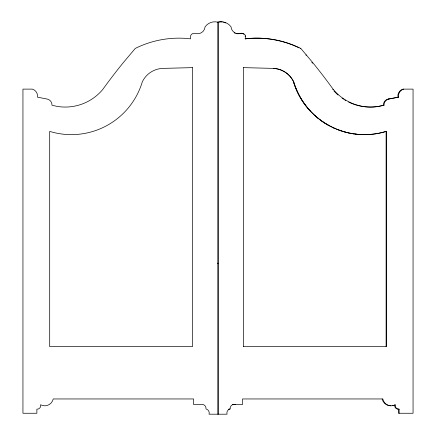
<?xml version="1.0" encoding="UTF-8"?>
<svg xmlns="http://www.w3.org/2000/svg" width="436" height="436" viewBox="0 0 436 436"><rect width="100%" height="100%" fill="white"/><g stroke="black" fill="none" stroke-linecap="round" stroke-linejoin="round"><path stroke-width="0.65" d="M403.671 89.118A7.172 7.167 -90 0 0 398.558 97.168L388.901 99.037A6.017 6.011 -90 0 0 384.034 105.234L378.421 106.357A48.865 48.832 -90 0 1 348.615 102.04M384.034 105.234L379.058 106.357A48.865 48.832 -90 0 1 333.327 89.511L332.69 89.511M383.397 105.234A6.017 6.011 -90 0 1 388.263 99.037L398.558 97.168M333.327 89.511A567.432 567.089 -90 0 0 312.051 61.781L300.786 48.418A98.04 97.98 -90 0 0 245.604 38.837L245.604 36.112A3.919 3.919 0 0 0 240.688 33.43A7.51 7.505 -90 0 1 231.015 26.863A11.854 11.848 -90 0 0 218.125 22.225L217.488 22.225A11.854 11.848 -90 0 1 222.311 21.909M236.437 33.621A7.51 7.505 -90 0 0 240.051 33.425L240.688 33.425M244.967 36.112L245.604 36.112M245.604 38.837L244.967 38.837A98.04 97.98 -90 0 1 291.482 44.614M300.148 48.418L300.786 48.418M305.832 55.056L306.47 55.056M273.225 68.398L273.508 68.398A23.697 23.68 -90 0 1 293.728 81.734A74.055 74.011 -90 0 0 386.318 131.389L386.318 346.609L243.375 346.609M293.728 81.734L293.444 81.734A74.055 74.011 -90 0 0 306.612 106.885M388.263 99.037L388.901 99.037M386.034 131.389L386.318 131.389M217.488 263.24L218.125 263.24M235.042 404.559L242.492 404.559L242.492 398.956L382.792 398.956A8.676 8.671 -90 0 0 395.457 404.739A3.493 3.488 0 0 0 399.131 409.17L399.131 413.257M394.82 404.739A3.493 3.488 0 0 0 398.493 409.17L399.131 409.17M243.375 67.624L273.508 68.398M398.493 409.17L398.493 413.257L413.055 413.257L413.055 89.118L403.033 89.118A7.172 7.167 -90 0 0 397.921 97.168M386.111 346.609L386.111 131.389A74.055 74.011 -90 0 1 293.526 81.734A23.697 23.68 -90 0 0 273.307 68.398M243.577 67.624L243.577 346.609M218.125 22.225L218.125 414.2M217.995 414.2L217.995 22.225A11.854 11.854 0 0 0 205.094 26.863A7.51 7.51 0 0 1 195.415 33.425A3.919 3.919 0 0 0 190.499 36.112L190.499 38.837A98.04 98.04 0 0 0 135.285 48.418L124.009 61.781A567.432 567.432 0 0 0 102.722 89.511A48.865 48.865 0 0 1 56.958 106.357L51.982 105.234A6.017 6.017 0 0 0 47.115 99.037L37.452 97.168A7.172 7.172 0 0 0 32.335 89.118L22.945 89.118L22.945 413.257L36.875 413.257L36.875 409.17A3.493 3.493 0 0 0 40.553 404.739A8.676 8.676 0 0 0 53.23 398.956L193.611 398.956L193.611 404.559L200.429 404.559A4.202 4.202 0 0 1 206.021 408.968A4.142 4.142 0 0 1 209.057 414.2L227.058 414.2A4.142 4.137 0 0 1 230.094 408.968M356.523 134.217A74.055 74.011 -90 0 1 355.236 134.065M353.95 133.896A74.055 74.011 -90 0 1 352.664 133.699M351.383 133.481A74.055 74.011 -90 0 1 350.103 133.242M348.833 132.98A74.055 74.011 -90 0 1 347.568 132.697M345.683 132.233A74.055 74.011 -90 0 1 344.429 131.895M341.323 130.947A74.055 74.011 -90 0 1 338.87 130.097M334.657 128.402A74.055 74.011 -90 0 1 332.886 127.595M329.409 125.846A74.055 74.011 -90 0 1 320.111 119.933M318.569 118.745A74.055 74.011 -90 0 1 317.555 117.933M316.552 117.099A74.055 74.011 -90 0 1 315.081 115.823M310.443 111.294A74.055 74.011 -90 0 1 307.02 107.387M393.599 405.295A8.676 8.671 -90 0 1 392.302 405.654M390.961 405.812A8.676 8.671 -90 0 1 382.154 398.956M232.268 404.543A4.202 4.197 0 0 1 232.949 404.374M233.652 404.319A4.202 4.197 0 0 1 235.042 404.559M228.404 409.366A4.142 4.137 0 0 1 229.456 408.968L230.094 408.968A4.202 4.197 0 0 1 235.68 404.559M223.505 22.138A11.854 11.848 -90 0 1 225.794 22.961M235.266 33.294A7.51 7.505 -90 0 1 234.159 32.782M240.051 33.43A3.919 3.919 0 0 1 242.105 33.365M242.601 33.518A3.919 3.919 0 0 1 243.07 33.736M243.511 34.013A3.919 3.919 0 0 1 243.909 34.346M292.109 44.859A98.04 97.98 -90 0 1 295.859 46.412M296.48 46.685A98.04 97.98 -90 0 1 298.933 47.824M311.811 62.261A567.432 567.089 90 0 1 312.596 63.231M345.803 100.536A48.865 48.832 -90 0 1 344.707 99.888M343.628 99.206A48.865 48.832 -90 0 1 342.042 98.133M338.031 94.983A48.865 48.832 -90 0 1 333.943 90.955M192.527 67.624L162.579 68.398A23.697 23.697 0 0 0 142.343 81.734A74.055 74.055 0 0 1 49.699 131.389L49.699 346.609L192.527 346.609L192.527 67.624"/></g></svg>
